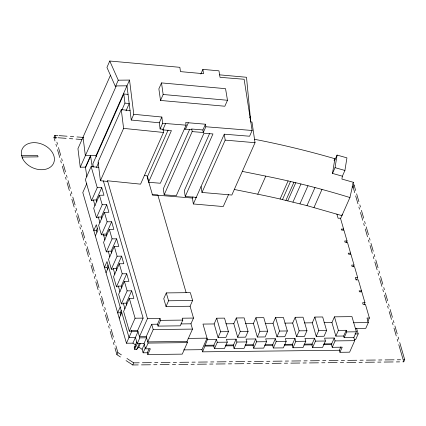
<?xml version="1.0" encoding="UTF-8"?>
<svg xmlns="http://www.w3.org/2000/svg" width="426" height="426" viewBox="0 0 426 426"><rect width="100%" height="100%" fill="white"/><g stroke="black" fill="none" stroke-linecap="round" stroke-linejoin="round"><path stroke-width="0.64" d="M334.532 160.82L337.078 155.075L346.94 157.86L344.911 170.453L342.366 176.194L332.504 173.414L334.868 158.717C308.328 151.022 281.448 144.483 254.306 139.254M332.504 173.414L335.049 167.668L337.078 155.075M342.366 176.194L341.902 179.069L353.41 182.312L349.922 197.536L340.63 218.506M342.2 214.353L341.908 215.62L306.976 205.63L278.881 198.729A658.777 485.704 23.9 0 0 257.762 194.197L234.321 189.479M54.991 141.001L53.958 137.438L54.432 136.373M54.619 135.953L54.901 135.314L57.835 135.527M228.57 194.528L223.235 206.557L193.335 203.969L224.257 134.19L249.588 136.229L252.133 130.484L244.125 79.263L220.029 77.324L218.953 70.833L202.898 69.39L203.511 73.698L180.475 71.627L179.863 67.319L109.764 61.024L106.937 67.404L115.435 86.574L115.989 86.563M110.456 75.29L77.942 148.663L80.248 167.216L85.445 167.157L90.546 155.644L92.192 166.678M115.435 86.574L118.263 80.189L109.764 61.024M80.248 167.216L116.271 85.93L126.985 85.802L131.235 120.036L159.308 122.789L161.853 117.043L133.78 114.29L131.235 120.036M86.883 176.833L85.514 167.695L90.616 156.182M98.816 167.381L91.137 166.593L85.386 179.57L91.499 200.657L93.108 200.635L93.39 200.002L96.287 199.964L101.755 187.626L97.25 187.68L91.499 200.657M96.217 156.811L96.063 155.581L129.531 80.061L118.263 80.189M128.05 94.402L123.817 93.97L92.895 163.749L93.299 167.013M86.813 183.494L82.793 192.557L126.463 343.228L132.901 343.154L135.766 345.065M130.106 110.536L121.266 109.631L98.076 161.965L100.403 180.72L107.251 181.423L107.533 180.784L140.569 184.154L163.477 132.459L163.078 129.264L165.623 123.519L186.098 125.169L185.688 122.544L205.444 124.216L205.838 126.756L203.293 132.502L192.174 131.607L164.175 194.788L176.247 195.758L203.963 133.216L212.968 133.94L185.251 196.482L196.258 197.371L195.305 197.291M96.452 167.423L98.603 162.572M121.724 110.393L124.951 103.108L123.817 93.97M126.011 110.829L129.238 103.545L124.951 103.108M100.403 180.72L123.599 128.391L121.266 109.631M101.755 187.626L103.955 195.209L99.45 195.262L93.699 208.239L96.446 217.718L98.055 217.702L98.337 217.063L101.234 217.031L106.702 204.688L102.197 204.741L96.446 217.718M161.507 82.91L158.871 88.869L160.517 100.445L224.837 106.228L227.479 100.27L225.546 88.667L161.507 82.91L163.158 94.492L160.517 100.445M96.883 232.25L96.361 230.445L97.378 228.15M106.702 204.688L108.896 212.276L104.391 212.324L98.64 225.301L101.388 234.785L102.996 234.763L103.284 234.124L106.18 234.092L111.644 221.754L107.139 221.808L101.388 234.785M95.355 235.892L97.9 230.146L96.329 224.731L93.784 230.477L96.361 230.445M111.644 221.754L113.843 229.337L109.338 229.39L103.587 242.367L106.335 251.846L107.943 251.825L108.225 251.191L111.122 251.154L116.591 238.816L112.086 238.869L106.335 251.846M163.078 129.264L160.112 128.971L162.657 123.231L161.853 117.043M116.591 238.816L118.79 246.398L114.285 246.452L108.534 259.429L111.356 269.179L112.97 269.163L113.252 268.524L116.149 268.486L121.612 256.148L117.107 256.202L111.356 269.179M107.73 269.69L107.032 267.278L108.055 264.983M168.068 130.138L147.588 176.359L148.328 181.103M106.031 272.725L108.577 266.985M200.838 74.033L202.898 69.39M121.612 256.148L123.812 263.731L119.307 263.785L113.556 276.762L116.463 286.783L118.071 286.767L118.353 286.128L121.25 286.091L126.719 273.753L122.209 273.806L116.463 286.783M186.098 125.169L160.362 183.244L148.514 182.291L171.422 130.596L162.796 129.903M184.458 129.062L185.523 129.153L188.351 122.773M189.671 129.355L163.302 188.862L164.175 194.788M205.444 124.216L202.898 129.957L191.791 129.019L191.508 129.658L185.523 129.153M126.719 273.753L128.913 281.336L124.408 281.389L118.657 294.366L121.405 303.844L123.013 303.829L123.3 303.19L126.192 303.158L131.661 290.82L127.156 290.867L121.405 303.844M120.191 307.066L117.645 312.812L120.223 312.78L121.24 310.485M119.216 318.227L121.761 312.487M131.661 290.82L133.86 298.402L129.355 298.456L123.604 311.433L129.328 331.188L130.942 331.167L131.224 330.533L137.657 330.459L143.125 318.115L103.342 180.853M209.619 133.476L184.325 190.555L185.251 196.482M120.457 356.983L116.921 354.688L117.395 353.623M117.581 353.197L117.864 352.558L115.904 345.795M129.328 331.188L135.079 318.211L129.355 298.456M126.463 343.228L131.565 331.71L131.224 330.533M193.335 203.969L192.408 198.037L192.935 196.833M132.901 343.154L138.003 331.636L131.565 331.71M250.882 121.98L251.974 121.964L255.03 142.699L231.84 195.033L201.993 192.451L225.184 140.117L224.257 134.19M136.757 341.929L134.211 347.675L134.707 349.379L136.73 349.357L138.764 347.062L140.292 343.617M147.476 318.605L139.462 336.684L146.225 336.609L151.688 324.266L157.482 324.202L160.027 318.456L147.476 318.605L107.533 180.784M134.707 349.379L139.808 337.866L137.657 330.459M136.73 349.357L139.275 343.612M126.027 360.598L132.774 364.975L133.247 363.916M133.434 363.49L133.716 362.851L139.201 362.787M166.3 292.912L163.754 298.658L166.034 306.518L190.071 306.241L192.616 300.495L190.337 292.63L166.3 292.912L168.579 300.777L166.034 306.518M190.071 306.241L193.5 318.068L190.954 323.813L192.488 329.101L187.019 341.439L187.36 342.621L182.259 354.134L147.822 354.533L150.367 348.787L145.543 348.846L144.009 343.558L146.565 337.786L139.808 337.866M149.095 348.745L147.311 352.765L143.125 352.813L142.108 349.293L144.398 344.123M151.688 324.266L153.222 329.559L147.753 341.897L187.019 341.439M143.125 352.813L145.415 347.648M145.543 348.846L148.099 343.079L146.225 336.609M249.721 117.906L250.264 116.692L246.51 77.266L219.598 74.848M193.5 318.068L182.237 318.201L182.786 320.096L180.241 325.837L158.035 326.098L160.581 320.352L160.027 318.456M257.762 194.197L265.776 176.119C294.164 181.833 322.253 189.006 349.922 197.536M340.875 346.849L339.362 350.252L202.584 351.844L201.956 349.677L207.057 338.164L188.1 338.382M214.14 323.952L216.685 318.206L224.513 318.115L228.437 331.652L225.892 337.397L218.064 337.488L214.14 323.952L202.978 324.079L207.451 339.517L202.584 351.844M335.853 336.119L338.398 330.374L346.226 330.283L343.681 336.029L335.853 336.119L331.934 322.578L334.479 316.837L351.956 316.63L356.354 331.801L353.809 337.541L354.714 340.672L349.613 352.185L339.959 352.297L342.222 347.195L332.243 347.307L335.081 340.901L334.256 338.042L324.601 338.153L325.427 341.013L322.588 347.419L312.609 347.536L315.453 341.13L314.622 338.271L304.968 338.382L305.793 341.242L302.955 347.648L292.981 347.765L295.82 341.359L294.989 338.5L285.335 338.611L286.165 341.471L283.322 347.877L273.348 347.994L276.186 341.588L275.361 338.729L265.702 338.84L266.532 341.7L263.694 348.106L253.715 348.223L256.553 341.817L255.728 338.958L246.074 339.069L246.899 341.929L244.061 348.335L234.082 348.452L236.925 342.041L236.095 339.187L226.44 339.298L227.271 342.158L224.427 348.564L214.454 348.681L213.857 346.631L213.905 345.182L216.461 339.41L207.451 339.517M218.064 337.488L220.609 331.742L216.685 318.206M280.074 199.006L288.088 180.922M214.454 348.681L217.292 342.27L216.461 339.41M282.497 199.57L290.511 181.487M285.915 200.364L293.929 182.28M287.79 200.816L295.804 182.733M233.773 323.723L236.318 317.977L244.141 317.887L248.065 331.423L245.52 337.168L237.697 337.259L233.773 323.723L225.902 323.813M292.944 202.057L300.953 183.973M234.082 348.452L233.491 346.407L233.539 344.953L236.095 339.187M237.697 337.259L240.243 331.513L236.318 317.977M299.963 203.814L307.977 185.731M253.406 323.494L255.951 317.748L263.774 317.658L267.698 331.194L265.153 336.939L257.325 337.03L253.406 323.494L245.53 323.584M306.976 205.63L314.99 187.546M334.069 160.527L334.868 158.717M253.715 348.223L253.124 346.178L253.172 344.725L255.728 338.958M313.983 207.51L321.992 189.426M257.325 337.03L259.871 331.29L255.951 317.748M273.034 323.265L275.579 317.519L283.407 317.429L287.332 330.97L284.786 336.71L276.959 336.801L273.034 323.265L265.164 323.355M273.348 347.994L272.752 345.949L272.8 344.496L275.361 338.729M276.959 336.801L279.504 331.061L275.579 317.519M352.877 183.515L353.41 182.312M292.667 323.036L295.213 317.29L303.04 317.2L306.96 330.741L304.414 336.481L296.592 336.572L292.667 323.036L284.797 323.126M354.736 192.68L353.127 187.131L353.601 186.066M353.788 185.645L354.07 185.006L353.032 184.724M292.981 347.765L292.385 345.72L292.433 344.267L294.989 338.5M343.095 230.205L343.606 229.055L340.465 218.208L338.09 218.234L336.886 214.092M296.592 336.572L299.137 330.832L295.213 317.29M346.295 242.703L347.062 240.967L343.894 230.04L341.519 230.067L341.231 229.081L343.606 229.055M312.301 322.807L314.846 317.061L322.668 316.971L326.593 330.512L324.048 336.252L316.225 336.348L312.301 322.807L304.43 322.897M350.081 254.311L350.593 253.156L347.424 242.224L345.049 242.256L344.687 240.999L347.062 240.967M312.609 347.536L312.018 345.491L312.066 344.043L314.622 338.271M316.225 336.348L318.77 330.603L314.846 317.061M353.282 266.804L354.049 265.073L350.88 254.141L348.505 254.168L348.218 253.182L350.593 253.156M356.637 279.839L357.659 277.534L354.491 266.601L352.116 266.628L351.674 265.1L354.049 265.073M332.243 347.307L331.652 345.262L331.7 343.814L334.256 338.042M360.992 291.959L361.504 290.804L358.335 279.871L355.96 279.898L355.284 277.56L357.659 277.534M353.809 337.541L344.155 337.653L346.7 331.913L346.226 330.283M364.193 304.452L364.96 302.721L361.791 291.789L359.416 291.815L359.129 290.83L361.504 290.804M356.631 328.457L358.202 333.872L355.657 339.613L354.368 339.628M367.856 321.465L369.39 318.004L365.428 304.35L363.053 304.377L362.585 302.748L364.96 302.721M369.39 318.004L367.01 318.03L368.33 322.578L365.774 328.35L355.343 328.467M402.804 361.834L403.757 361.823L404.226 360.763M404.418 360.337L404.7 359.698L399.716 342.493M134.616 347.217L135.431 346.301M21.625 155.698L37.664 155.511L38.058 156.864L22.019 157.05M96.063 155.581L85.349 155.703L83.043 137.151M103.752 235.743L106.649 235.711L106.18 234.092M107.032 267.278L104.461 267.31L107.006 261.564L129.009 337.483L135.447 337.408L137.252 343.638L144.009 343.558M168.579 300.777L192.616 300.495M135.079 318.211L143.125 318.115M160.581 320.352L182.786 320.096M181.013 323.925L190.954 323.813M324.058 322.668L331.934 322.578M353.42 322.754L368.33 322.578M153.222 329.559L192.488 329.101M220.609 331.742L228.437 331.652M240.243 331.513L248.065 331.423M259.871 331.29L267.698 331.194M279.504 331.061L287.332 330.97M299.137 330.832L306.96 330.741M318.77 330.603L326.593 330.512M346.7 331.913L356.354 331.801M354.986 333.909L358.202 333.872M148.099 343.079L187.36 342.621M217.292 342.27L227.271 342.158M236.925 342.041L246.899 341.929M256.553 341.817L266.532 341.7M276.186 341.588L286.165 341.471M295.82 341.359L305.793 341.242M315.453 341.13L325.427 341.013M335.081 340.901L354.714 340.672M204.895 345.289L213.905 345.182M225.812 345.044L233.539 344.953M245.445 344.815L253.172 344.725M265.079 344.586L272.8 344.496M284.712 344.357L292.433 344.267M304.34 344.128L312.066 344.043M323.973 343.899L331.7 343.814M205.13 346.098L214.14 345.997M225.407 345.864L233.773 345.768M245.035 345.635L253.406 345.539M264.668 345.406L273.039 345.31M284.302 345.177L292.667 345.081M303.935 344.948L312.301 344.852M323.563 344.719L331.934 344.623M183.654 349.89L201.956 349.677M142.417 362.75L151.432 362.643M154.649 362.606L157.865 362.569M161.087 362.531L170.096 362.425M173.313 362.388L176.534 362.35M179.751 362.313L188.761 362.212M191.982 362.175L195.199 362.137M198.42 362.1L207.43 361.993M210.646 361.956L213.868 361.919M217.084 361.882L226.094 361.775M229.316 361.738L232.532 361.701M235.748 361.663L244.764 361.557M247.98 361.52L251.196 361.482M254.418 361.445L263.428 361.344M266.649 361.307L269.866 361.264M273.082 361.227L282.097 361.126M285.313 361.088L288.53 361.051M291.751 361.014L300.761 360.907M303.978 360.87L307.199 360.833M310.416 360.795L319.425 360.689M322.647 360.652L325.863 360.614M329.085 360.577L338.095 360.471M341.311 360.433L344.533 360.396M347.749 360.359L356.759 360.258M359.981 360.22L363.197 360.183M366.413 360.146L375.428 360.039M378.645 360.002L381.861 359.965M385.083 359.927L394.093 359.821M397.309 359.784L400.531 359.746M403.747 359.709L404.7 359.698M132.774 364.975L138.258 364.912M141.475 364.874L150.49 364.773M153.706 364.736L156.922 364.699M160.144 364.661L169.154 364.555M172.37 364.518L175.592 364.48M178.808 364.443L187.818 364.337M191.04 364.299L194.256 364.262M197.478 364.225L206.488 364.118M209.704 364.081L212.925 364.044M216.142 364.006L225.152 363.905M228.373 363.868L231.59 363.831M234.806 363.793L243.821 363.687M247.037 363.65L250.254 363.612M253.475 363.575L262.485 363.469M265.702 363.431L268.923 363.394M272.139 363.357L281.155 363.25M284.371 363.213L287.587 363.176M290.809 363.138L299.819 363.032M303.035 362.995L306.257 362.957M309.473 362.92L318.483 362.819M321.705 362.782L324.921 362.744M328.137 362.707L337.152 362.601M340.369 362.563L343.59 362.526M346.807 362.489L355.817 362.382M359.038 362.345L362.254 362.308M365.471 362.27L374.486 362.164M377.702 362.127L380.919 362.089M384.14 362.052L393.15 361.951M396.366 361.914L399.588 361.871M59.033 135.617L67.079 136.214M70.375 136.458L73.677 136.703M76.978 136.948L83.576 137.433M53.958 137.438L56.892 137.657M58.09 137.747L66.131 138.338M69.433 138.583L72.734 138.828M76.036 139.073L81.973 139.515M205.838 126.756L252.133 130.484M144.345 175.437L146.895 175.645L152.519 195.039L157.828 194.98L186.125 292.63M152.098 194.788L192.408 198.037M225.184 140.117L255.03 142.699M163.158 94.492L227.479 100.27M162.657 123.231L165.623 123.519M123.599 128.391L163.477 132.459M242.335 171.401L265.776 176.119M352.089 186.854L353.127 187.131M335.049 167.668L344.911 170.453M117.864 352.558L121.399 354.853M126.969 358.468L133.716 362.851M138.764 347.062L142.108 349.293M354.07 185.006L355.678 190.55M356.621 193.798L358.894 201.652M359.837 204.906L360.465 207.073M361.408 210.322L363.682 218.176M364.624 221.424L365.252 223.591M366.195 226.845L368.474 234.699M369.417 237.948L370.04 240.115M370.982 243.363L373.261 251.218M374.204 254.471L374.832 256.633M375.775 259.887L378.048 267.741M378.991 270.989L379.619 273.157M380.562 276.405L382.836 284.259M383.778 287.513L384.406 289.68M385.349 292.928L387.623 300.783M388.565 304.031L389.194 306.198M390.136 309.452L392.415 317.306M393.358 320.554L393.981 322.722M394.923 325.97L397.202 333.824M398.145 337.078L398.773 339.24M355.678 195.928L357.952 203.782M358.894 207.031L359.523 209.198M360.465 212.452L362.739 220.306M363.682 223.554L364.31 225.721M365.252 228.97L367.531 236.824M368.474 240.072L369.097 242.24M370.04 245.493L372.319 253.348M373.261 256.596L373.89 258.763M374.832 262.011L377.106 269.866M378.048 273.119L378.677 275.287M379.619 278.535L381.893 286.389M382.836 289.637L383.464 291.805M384.406 295.058L386.68 302.913M387.623 306.161L388.251 308.328M389.194 311.576L391.473 319.431M392.415 322.679L393.038 324.846M393.981 328.1L396.26 335.954M397.202 339.202L397.831 341.37M398.773 344.618L403.757 361.823M343.681 336.029L344.155 337.653M334.479 316.837L338.398 330.374M339.362 350.252L339.959 352.297M157.482 324.202L158.035 326.098M147.311 352.765L147.822 354.533M91.137 166.593L97.25 187.68M99.45 195.262L102.197 204.741M104.391 212.324L107.139 221.808M109.338 229.39L112.086 238.869M114.285 246.452L117.107 256.202M119.307 263.785L122.209 273.806M124.408 281.389L127.156 290.867M96.287 199.964L96.835 201.86M101.234 217.031L101.782 218.927M111.122 251.154L111.671 253.049M116.149 268.486L116.697 270.382M121.25 286.091L121.799 287.987M126.192 303.158L126.746 305.053M93.39 200.002L95.041 205.689M98.337 217.063L99.982 222.75M103.284 234.124L104.961 239.918M108.225 251.191L109.876 256.878M113.252 268.524L114.898 274.211M118.353 286.128L119.999 291.815M123.3 303.19L124.946 308.877M120.223 312.78L120.92 315.187M54.901 135.314L55.934 138.871M56.876 142.124L57.505 144.286M58.447 147.54L60.721 155.394M61.663 158.642L62.292 160.81M63.234 164.058L65.508 171.912M66.451 175.166L67.079 177.333M68.022 180.581L70.301 188.436M71.238 191.684L71.866 193.851M72.809 197.105L75.088 204.959M76.03 208.207L76.659 210.375M77.596 213.623L79.875 221.477M80.818 224.731L81.446 226.893M82.388 230.146L84.662 238.001M85.605 241.249L86.233 243.416M87.176 246.665L89.449 254.519M90.392 257.773L91.02 259.94M91.963 263.188L94.242 271.042M95.179 274.291L95.807 276.458M96.75 279.712L99.029 287.566M99.972 290.814L100.6 292.981M101.537 296.23L103.816 304.084M104.759 307.338L105.387 309.5M106.33 312.753L108.603 320.608M109.546 323.856L110.174 326.023M111.117 329.271L113.391 337.126M114.333 340.379L114.961 342.547M55.934 144.249L56.562 146.416M57.505 149.664L59.778 157.519M60.721 160.772L61.349 162.94M62.292 166.188L64.566 174.042M65.508 177.291L66.136 179.458M67.079 182.706L69.358 190.56M70.295 193.814L70.924 195.981M71.866 199.23L74.145 207.084M75.088 210.332L75.716 212.499M76.653 215.753L78.932 223.607M79.875 226.856L80.503 229.023M81.446 232.271L83.72 240.126M84.662 243.379L85.291 245.546M86.233 248.795L88.507 256.649M89.449 259.897L90.078 262.065M91.02 265.313L93.299 273.167M94.237 276.421L94.865 278.588M95.807 281.836L98.086 289.691M99.029 292.939L99.657 295.106M100.595 298.36L102.874 306.214M103.816 309.462L104.445 311.63M105.387 314.878L107.661 322.732M108.603 325.986L109.232 328.153M110.174 331.401L112.448 339.256M113.391 342.504L114.019 344.671M114.961 347.92L116.921 354.688M202.898 129.957L203.293 132.502M201.067 186.524L201.993 192.451M191.791 129.019L192.174 131.607M159.308 122.789L160.112 128.971M129.531 80.061L133.78 114.29M85.445 167.157L85.514 167.695M250.264 116.692L250.328 121.325M22.418 158.142L21.391 154.606A17.221 12.695 23.9 0 1 43.196 144.67A17.221 12.695 23.9 0 1 49.815 167.509A17.221 12.695 23.9 0 1 22.418 158.142"/></g></svg>
